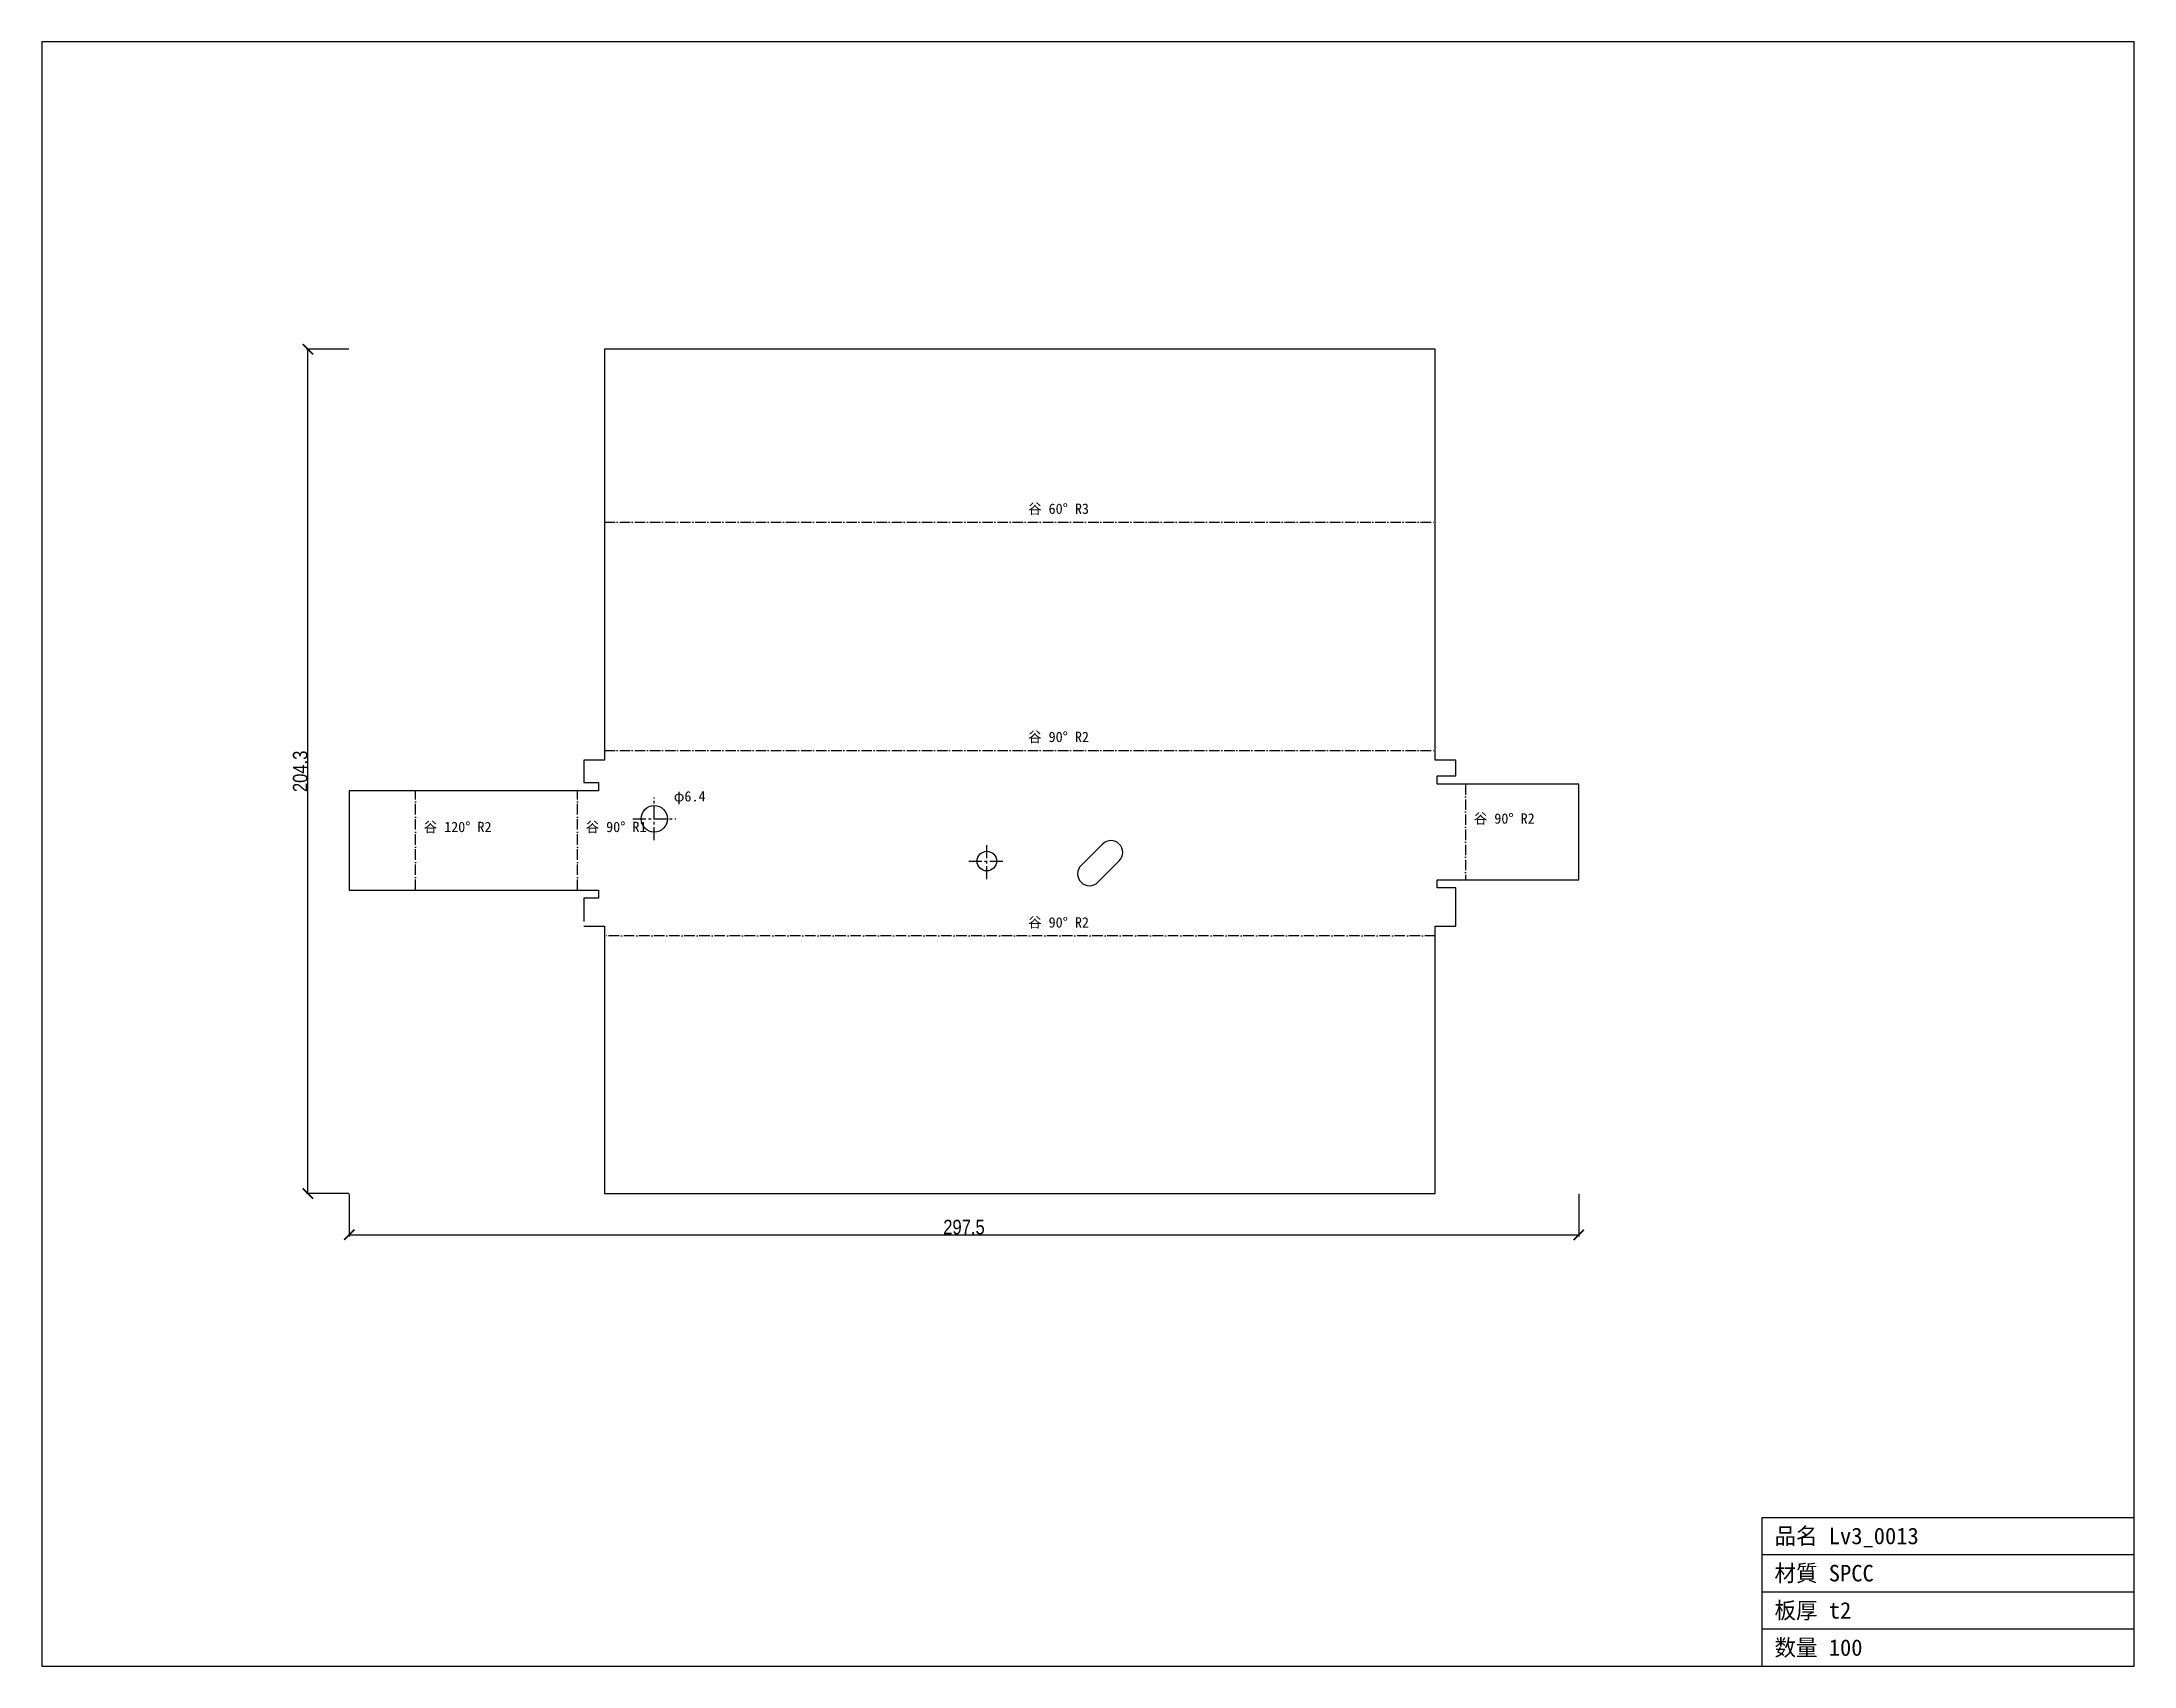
# Model space of a CAD drawing. Header units: millimetres. Extents: x -131 to 375, y -179 to 214.
import ezdxf

# ---------------------------------------------------------------- set-up
doc = ezdxf.new("R2010")
doc.units = ezdxf.units.MM
doc.linetypes.add('CENTER', pattern=[5.08, 3.175, -0.635, 0.635, -0.635])
doc.linetypes.add('DASHDOT', pattern=[3.556, 2.54, -0.508, 0, -0.508])
for name, color, linetype in [('中心線', 7, 'Continuous'), ('図枠', 7, 'Continuous'), ('外形', 7, 'Continuous'), ('寸法', 7, 'Continuous'), ('文字', 7, 'Continuous'), ('曲げ線', 7, 'Continuous')]:
    doc.layers.add(name, color=color, linetype=linetype)
doc.styles.add('OpenSansCondensed-Light', font='OpenSansCondensed-Light.ttf')
doc.dimstyles.new('EZDXF', dxfattribs={"dimtxt": 0.25, "dimasz": 0.175, "dimexe": 0.375, "dimexo": 0.125, "dimgap": 0.1, "dimtad": 1, "dimlfac": 100, "dimzin": 12, "dimdsep": 46, "dimtxsty": 'OpenSansCondensed-Light', "dimblk": 'ARCHTICK', "dimcen": 2.5, "dimazin": 3, "dimtfac": 0.5, "dimtmove": 2, "dimatfit": 3})

# ---------------------------------------------------------------- blocks, each defined once
blk = doc.blocks.new('_ARCHTICK')
at = {"color": 0, "linetype": 'BYBLOCK', "const_width": 0.15}
blk.add_lwpolyline([(-0.5, -0.5), (0.5, 0.5)], dxfattribs=at)

msp = doc.modelspace()

# ---------------------------------------------------------------- linework, layer by layer
at = {"layer": '中心線', "color": 1, "linetype": 'CENTER'}
for p, q in [((17.03, 20.75), (17.03, 31.15)), ((11.83, 25.95), (22.23, 25.95)), ((93.11, 15.73), (101.85, 15.73)), ((97.48, 11.36), (97.48, 20.1))]:
    msp.add_line(p, q, dxfattribs=at)
at = {"layer": '図枠'}
for p, q in [((375.04, 213.94), (-131.14, 213.94)), ((-131.14, 213.94), (-131.14, -179.05)), ((375.04, -179.05), (375.04, 213.94)), ((285.04, -179.05), (285.04, -143.05)), ((285.04, -143.05), (375.04, -143.05)), ((285.04, -152.05), (375.04, -152.05)), ((285.04, -161.05), (375.04, -161.05)), ((285.04, -170.05), (375.04, -170.05)), ((-131.14, -179.05), (375.04, -179.05))]:
    msp.add_line(p, q, dxfattribs=at)
at = {"layer": '外形'}
for p, q in [((205.94, 139.57), (5, 139.57)), ((5, 139.57), (5, 40.16)), ((205.94, 40.16), (205.94, 139.57)), ((5, 40.16), (0, 40.16)), ((0, 40.16), (0, 34.76)), ((210.94, 40.16), (205.94, 40.16)), ((206.44, 34.32), (206.44, 36.32)), ((206.44, 36.32), (210.94, 36.32)), ((210.94, 36.32), (210.94, 40.16)), ((3.5, 32.76), (-56.78, 32.76)), ((-56.78, 32.76), (-56.78, 8.72)), ((0, 34.76), (3.5, 34.76)), ((3.5, 34.76), (3.5, 32.76)), ((240.68, 34.32), (206.44, 34.32)), ((240.68, 11.23), (240.68, 34.32)), ((120.29, 14.67), (125.47, 19.86)), ((129.52, 15.8), (124.34, 10.62)), ((206.44, 9.23), (206.44, 11.23)), ((206.44, 11.23), (240.68, 11.23)), ((-56.78, 8.72), (3.5, 8.72)), ((3.5, 6.72), (0, 6.72)), ((0, 6.72), (0, 1.12)), ((3.5, 8.72), (3.5, 6.72)), ((210.94, 9.23), (206.44, 9.23)), ((210.94, 0), (210.94, 9.23)), ((0, 0), (5, 0)), ((5, 0), (5, -64.69)), ((205.94, -64.69), (205.94, 0)), ((205.94, 0), (210.94, 0)), ((5, -64.69), (205.94, -64.69))]:
    msp.add_line(p, q, dxfattribs=at)
for centre, radius in [((17.03, 25.95), 3.2), ((97.48, 15.73), 2.37)]:
    msp.add_circle(centre, radius, dxfattribs=at)
for centre, start, end in [((127.5, 17.83), -45, 135), ((122.31, 12.65), 135, -45)]:
    msp.add_arc(centre, 2.87, start, end, dxfattribs=at)
at = {"layer": '曲げ線', "color": 1, "linetype": 'DASHDOT'}
for p, q in [((5, 97.73), (205.94, 97.73)), ((5, 42.52), (205.94, 42.52)), ((-40.76, 8.72), (-40.76, 32.76)), ((-1.57, 8.72), (-1.57, 32.76)), ((213.3, 34.32), (213.3, 11.23)), ((205.94, -2.36), (5, -2.36))]:
    msp.add_line(p, q, dxfattribs=at)

# ---------------------------------------------------------------- texts
at = {"layer": '文字'}
for s, height, p in [('谷 60° R3', 2.5, (107.47, 99.73)), ('谷 90° R2', 2.5, (107.47, 44.52)), ('φ6.4', 2.5, (21.73, 30.15)), ('谷 120° R2', 2.5, (-38.76, 22.74)), ('谷 90° R1', 2.5, (0.43, 22.74)), ('谷 90° R2', 2.5, (215.3, 24.78)), ('谷 90° R2', 2.5, (107.47, -0.36)), ('品名 Lv3_0013', 4, (288.04, -149.55)), ('材質 SPCC', 4, (288.04, -158.55)), ('板厚 t2', 4, (288.04, -167.55)), ('数量 100', 4, (288.04, -176.55))]:
    msp.add_text(s, height=height, dxfattribs=at).set_placement(p)

# ---------------------------------------------------------------- dimensions: what is measured, and where the dimension line sits
at = {"layer": '寸法'}
msp.add_linear_dim(base=(-66.78, -64.69), p1=(-56.78, -64.69), p2=(-56.78, 139.57), angle=90, dimstyle='EZDXF', override={"dimtxt": 3.5, "dimasz": 2.5, "dimdec": 1, "dimlfac": 1}, dxfattribs=at).render()
msp.add_linear_dim(base=(-56.78, -74.69), p1=(-56.78, -64.69), p2=(240.68, -64.69), dimstyle='EZDXF', override={"dimtxt": 3.5, "dimasz": 2.5, "dimdec": 1, "dimlfac": 1}, dxfattribs=at).render()

doc.saveas('drawing.dxf')
